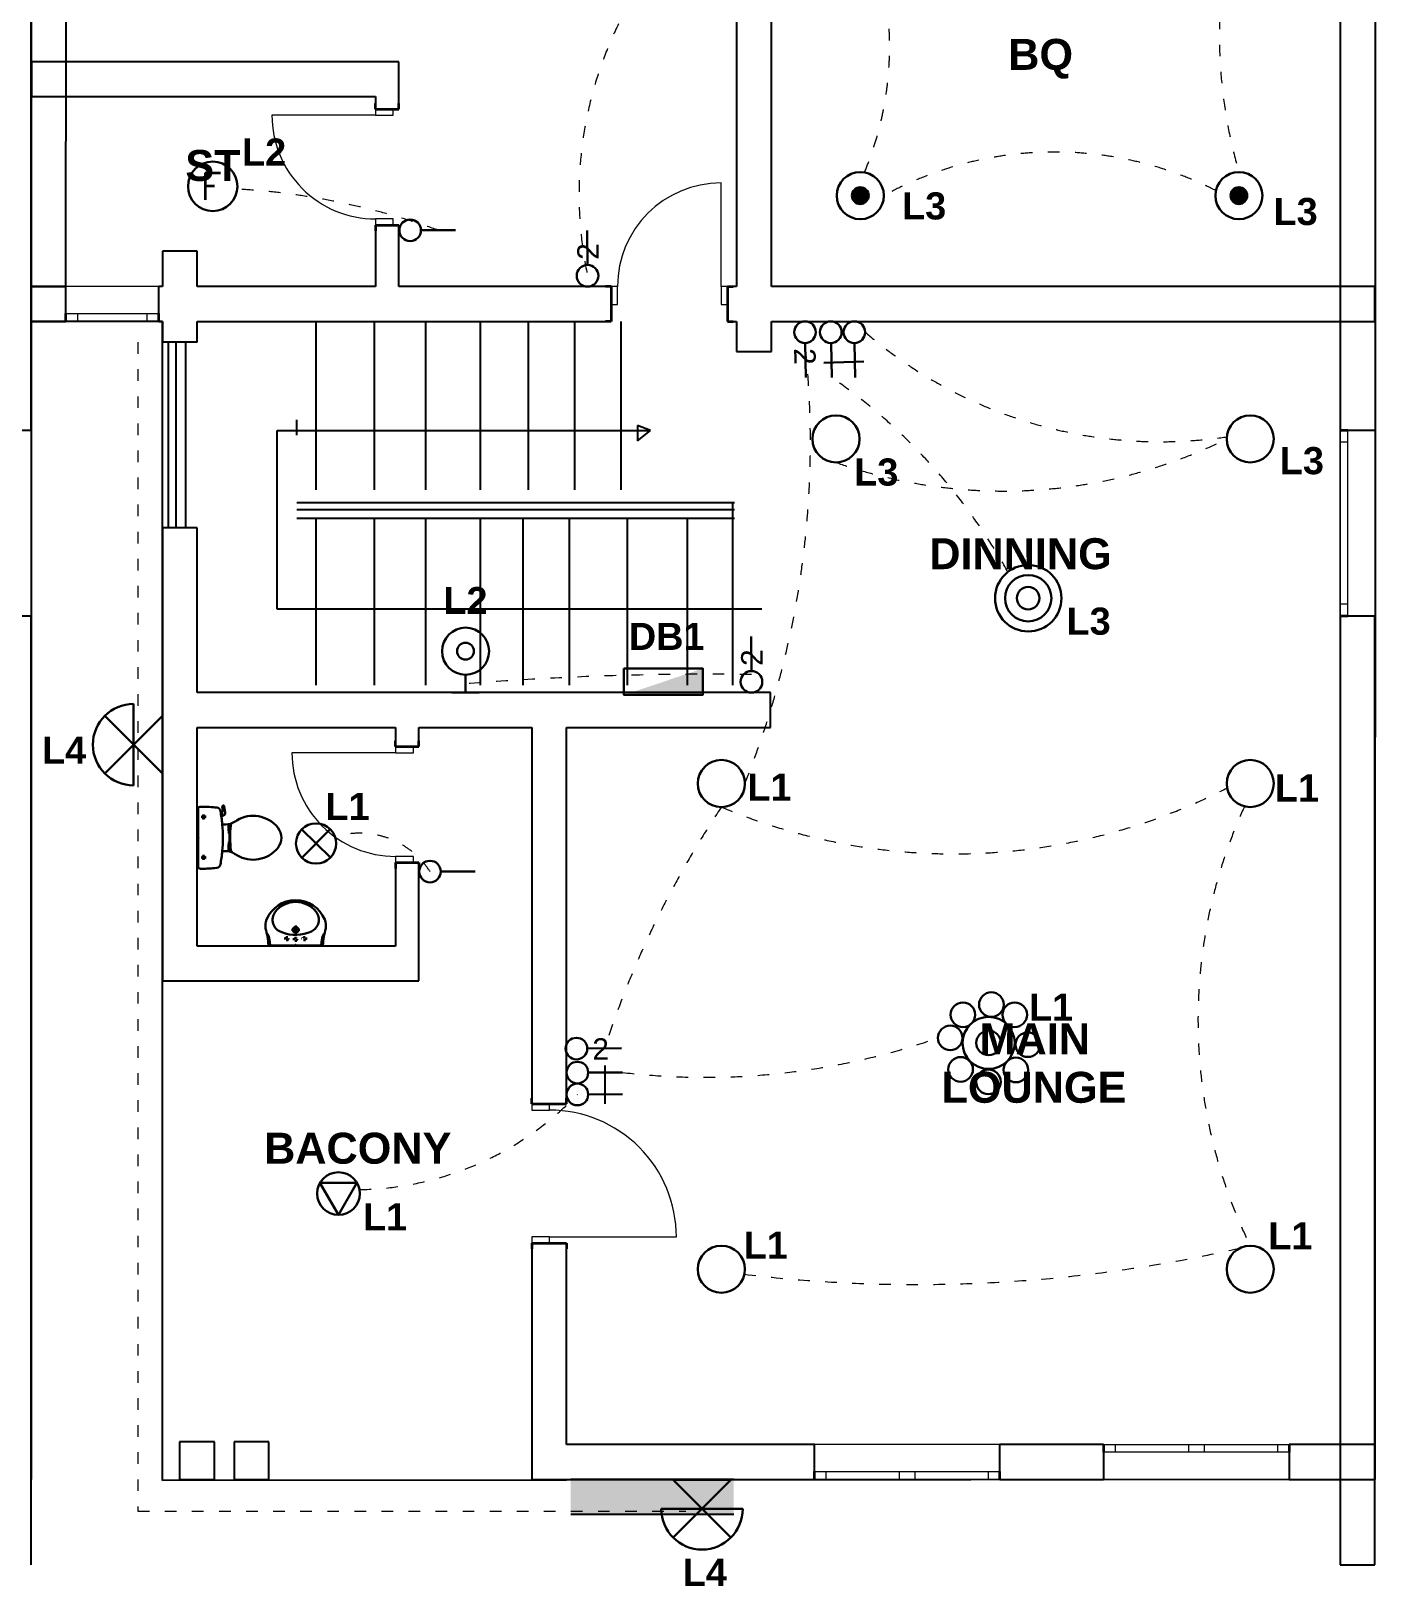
# Model space of a CAD drawing. Header units: inches. Extents: x 23 to 2032867, y 13 to 664695.
# Drawn here: x 103859 to 112546, y 299355 to 309404 of the extents above; entities that cross this region are included whole.
import ezdxf
from ezdxf.enums import TextEntityAlignment as Align

# ---------------------------------------------------------------- set-up
doc = ezdxf.new("R2010")
doc.units = ezdxf.units.IN
doc.header["$MEASUREMENT"] = 0
doc.linetypes.add('DASHED1', pattern=[1, 0.3, -0.4, 0.3])
doc.linetypes.add('Hidden Line', pattern=[391.222223, 282.222223, -109])
for name, color, linetype, lineweight, true_color in [('2D Drafting - General_Pen_No__62', 7, 'Continuous', 20, 0xaaaaaa), ('2D Drafting - General_Pen_No__82', 7, 'Continuous', 20, 0xaaaaaa), ('Annotation - Text_Pen_No__86', 7, 'Continuous', 20, 0x5555ff), ('ARCHICAD Doors_Pen_No__23', 7, 'Continuous', 20, 0xff6600), ('ARCHICAD Doors_Pen_No__3', 7, 'Continuous', 18, 0xff6600), ('ARCHICAD Windows_Pen_No__23', 7, 'Continuous', 20, 0xff6600), ('ARCHICAD Windows_Pen_No__3', 7, 'Continuous', 18, 0xff6600), ('Structural - Bearing_Pen_No__160', 7, 'Continuous', 20, 0xb4a35c), ('Structural - Bearing_Pen_No__89', 7, 'Continuous', 20, 0x71cebe)]:
    doc.layers.add(name, color=color, linetype=linetype, lineweight=lineweight, true_color=true_color)
for name, color, linetype, lineweight in [('ARCHICAD Doors_Pen_No__27', 7, 'Continuous', 35), ('ARCHICAD Windows_Pen_No__27', 7, 'Continuous', 35), ('Building', 8, 'Continuous', 18), ('Structural - Bearing_Pen_No__27', 7, 'Continuous', 35)]:
    doc.layers.add(name, color=color, linetype=linetype, lineweight=lineweight)
for name, color, linetype in [('E-inst', 3, 'Continuous'), ('E-inst.', 3, 'Continuous'), ('E-installation', 3, 'Continuous'), ('E-power', 1, 'Continuous')]:
    doc.layers.add(name, color=color, linetype=linetype)
doc.styles.add('GENERATED_STYLE_2', font='arialbd.ttf')
doc.styles.add('NEW', font='swisseb.ttf', dxfattribs={"width": 0.75})
doc.styles.add('ORIG2', font='ORIG2')
doc.styles.add('USA', font='romans.shx')

msp = doc.modelspace()

# ---------------------------------------------------------------- hatches: boundary and pattern name
at = {"layer": 'E-inst.', "lineweight": 30}
for points in [[(109165.121, 308340.925, -1), (109273.819, 308340.925, -1)], [(111612.741, 308340.925, -1), (111721.439, 308340.925, -1)]]:
    msp.add_hatch(color=256, dxfattribs=at).paths.add_polyline_path(points)
at = {"layer": 'E-power', "linetype": 'Continuous', "lineweight": 30}
h = msp.add_hatch(color=1, dxfattribs=at)
h.dxf.hatch_style = 1
h.paths.add_polyline_path([(107693.876, 305113.749), (108201.508, 305284.458), (108201.508, 305113.749)])
at = {"layer": 'Structural - Bearing_Pen_No__160', "linetype": 'Continuous', "lineweight": 25}
msp.add_hatch(color=8, dxfattribs=at).paths.add_polyline_path([(107347.54, 299818.823), (108401.85, 299818.823), (108401.85, 300043.823), (107347.54, 300043.823)])

# ---------------------------------------------------------------- linework, layer by layer
at = {"linetype": 'Hidden Line'}
msp.add_line((107568.757, 302718.091), (107568.757, 302471.129), dxfattribs=at)
at = {"layer": '2D Drafting - General_Pen_No__62', "color": 8, "linetype": 'Continuous', "lineweight": 25}
for p, q in [((105449.246, 305667.657), (105449.246, 306821.976)), ((105449.246, 306821.976), (107863.154, 306821.976)), ((107863.154, 306821.976), (107778.481, 306855.482)), ((107778.481, 306855.482), (107778.481, 306756.409)), ((107778.481, 306756.409), (107863.154, 306821.976)), ((108582.231, 305667.657), (105449.246, 305667.657))]:
    msp.add_line(p, q, dxfattribs=at)
at = {"layer": '2D Drafting - General_Pen_No__82', "color": 8, "linetype": 'Continuous', "lineweight": 25}
for p, q in [((105702.46, 306438.855), (105702.46, 307528.065)), ((105702.46, 306438.855), (105702.46, 307528.065)), ((106078.363, 306438.855), (106078.363, 307528.065)), ((106078.363, 306438.855), (106078.363, 307528.065)), ((106411.378, 306438.855), (106411.378, 307528.065)), ((106411.378, 306438.855), (106411.378, 307528.065)), ((106763.531, 306438.855), (106763.531, 307528.065)), ((106763.531, 306438.855), (106763.531, 307528.065)), ((107074.051, 306438.855), (107074.051, 307528.065)), ((107074.051, 306438.855), (107074.051, 307528.065)), ((107374.051, 306438.855), (107374.051, 307528.065)), ((107374.051, 306438.855), (107374.051, 307528.065)), ((107674.051, 306438.855), (107674.051, 307528.065)), ((107674.051, 306438.855), (107674.051, 307528.065)), ((104745.416, 307391.226), (104745.416, 306198.654)), ((104745.416, 307391.226), (104745.416, 306198.654)), ((104795.87, 307391.226), (104795.87, 306198.654)), ((104795.87, 307391.226), (104795.87, 306198.654)), ((104857.132, 307397.162), (104857.132, 306190.101)), ((104857.132, 307397.162), (104857.132, 306190.101)), ((105577.537, 306791.912), (105577.537, 306892.285)), ((105577.537, 306791.912), (105577.537, 306892.285)), ((105577.537, 306357.065), (108406.186, 306357.065)), ((105577.537, 306357.065), (108406.186, 306357.065)), ((105577.537, 306312.455), (108405.308, 306312.455)), ((105577.537, 306312.455), (108405.308, 306312.455)), ((108392.685, 306357.065), (108392.685, 305176.421)), ((108392.685, 306357.065), (108392.685, 305176.421)), ((105577.537, 306256.692), (108406.186, 306256.692)), ((105577.537, 306256.692), (108406.186, 306256.692)), ((105702.46, 305176.421), (105702.46, 306256.692)), ((105702.46, 305176.421), (105702.46, 306256.692)), ((106078.363, 305176.421), (106078.363, 306256.692)), ((106078.363, 305176.421), (106078.363, 306256.692)), ((106411.378, 305176.421), (106411.378, 306256.692)), ((106411.378, 305176.421), (106411.378, 306256.692)), ((106763.531, 305176.421), (106763.531, 306256.692)), ((106763.531, 305176.421), (106763.531, 306256.692)), ((107040.375, 305176.421), (107040.375, 306256.692)), ((107040.375, 305176.421), (107040.375, 306256.692)), ((107340.375, 305176.421), (107340.375, 306256.692)), ((107340.375, 305176.421), (107340.375, 306256.692)), ((107714.168, 305176.421), (107714.168, 306256.692)), ((107714.168, 305176.421), (107714.168, 306256.692)), ((108102.951, 305176.421), (108102.951, 306256.692)), ((108102.951, 305176.421), (108102.951, 306256.692))]:
    msp.add_line(p, q, dxfattribs=at)
at = {"layer": 'ARCHICAD Doors_Pen_No__23', "color": 8, "linetype": 'Continuous'}
for p, q in [((106085.771, 308900.182), (106085.771, 308860.182)), ((106200.771, 308900.182), (106085.771, 308900.182)), ((106085.771, 308860.182), (106200.771, 308860.182)), ((106200.771, 308860.182), (106200.771, 308900.182)), ((106200.771, 308190.182), (106085.771, 308190.182)), ((106085.771, 308190.182), (106085.771, 308150.182)), ((106085.771, 308150.182), (106200.771, 308150.182)), ((106200.771, 308150.182), (106200.771, 308190.182)), ((107650.092, 307753.065), (107610.092, 307753.065)), ((107610.092, 307753.065), (107610.092, 307638.065)), ((107650.092, 307638.065), (107650.092, 307753.065)), ((108360.092, 307753.065), (108320.092, 307753.065)), ((108320.092, 307753.065), (108320.092, 307638.065)), ((108360.092, 307638.065), (108360.092, 307753.065)), ((107610.092, 307638.065), (107650.092, 307638.065)), ((108320.092, 307638.065), (108360.092, 307638.065)), ((106215.26, 304779.906), (106215.26, 304739.906)), ((106330.26, 304779.906), (106215.26, 304779.906)), ((106215.26, 304739.906), (106330.26, 304739.906)), ((106330.26, 304739.906), (106330.26, 304779.906)), ((106330.26, 304069.906), (106215.26, 304069.906)), ((106215.26, 304069.906), (106215.26, 304029.906)), ((106215.26, 304029.906), (106330.26, 304029.906)), ((106330.26, 304029.906), (106330.26, 304069.906)), ((107095.618, 302470.211), (107095.618, 302430.211)), ((107210.618, 302470.211), (107095.618, 302470.211)), ((107095.618, 302430.211), (107210.618, 302430.211)), ((107210.618, 302430.211), (107210.618, 302470.211)), ((107210.618, 301610.211), (107095.618, 301610.211)), ((107095.618, 301610.211), (107095.618, 301570.211)), ((107210.618, 301570.211), (107210.618, 301610.211)), ((107095.618, 301570.211), (107210.618, 301570.211))]:
    msp.add_line(p, q, dxfattribs=at)
at = {"layer": 'ARCHICAD Doors_Pen_No__27', "color": 8, "linetype": 'Continuous'}
for p, q in [((106085.771, 308900.182), (106085.771, 308937.182)), ((106235.771, 308900.182), (106235.771, 308937.182)), ((106085.771, 308900.182), (106200.771, 308900.182)), ((106200.771, 308900.182), (106235.771, 308900.182)), ((106085.771, 308150.182), (106200.771, 308150.182)), ((106085.771, 308150.182), (106085.771, 308113.182)), ((106200.771, 308150.182), (106235.771, 308150.182)), ((106235.771, 308150.182), (106235.771, 308113.182)), ((107610.092, 307753.065), (107573.092, 307753.065)), ((107610.092, 307753.065), (107610.092, 307638.065)), ((108360.092, 307753.065), (108360.092, 307638.065)), ((108360.092, 307753.065), (108397.092, 307753.065)), ((107610.092, 307638.065), (107610.092, 307528.065)), ((108360.092, 307638.065), (108360.092, 307528.065)), ((107610.092, 307528.065), (107573.092, 307528.065)), ((108360.092, 307528.065), (108397.092, 307528.065)), ((106215.26, 304779.906), (106215.26, 304816.906)), ((106365.26, 304779.906), (106365.26, 304816.906)), ((106215.26, 304779.906), (106330.26, 304779.906)), ((106330.26, 304779.906), (106365.26, 304779.906)), ((106215.26, 304029.906), (106330.26, 304029.906)), ((106215.26, 304029.906), (106215.26, 303992.906)), ((106330.26, 304029.906), (106365.26, 304029.906)), ((106365.26, 304029.906), (106365.26, 303992.906)), ((107095.618, 302470.211), (107095.618, 302507.211)), ((107320.618, 302470.211), (107320.618, 302507.211)), ((107095.618, 302470.211), (107210.618, 302470.211)), ((107210.618, 302470.211), (107320.618, 302470.211)), ((107095.618, 301570.211), (107210.618, 301570.211)), ((107095.618, 301570.211), (107095.618, 301533.211)), ((107210.618, 301570.211), (107320.618, 301570.211)), ((107320.618, 301570.211), (107320.618, 301533.211))]:
    msp.add_line(p, q, dxfattribs=at)
at = {"layer": 'ARCHICAD Doors_Pen_No__3', "color": 8, "linetype": 'Continuous'}
for p, q in [((106085.771, 308860.182), (105415.771, 308860.182)), ((108320.092, 307753.065), (108320.092, 308423.065)), ((106215.26, 304739.906), (105545.26, 304739.906)), ((107210.618, 301610.211), (108030.618, 301610.211))]:
    msp.add_line(p, q, dxfattribs=at)
for centre, major_axis, start_param, end_param in [((106085.771, 308860.182), (473.762, 473.762), 2.35619449, 3.926990817), ((108320.092, 307753.065), (-473.762, 473.762), -0.785398163, 0.785398163), ((106215.26, 304739.906), (473.762, 473.762), 2.35619449, 3.926990817), ((107210.618, 301610.211), (-579.828, 579.828), 3.926990817, 5.497787144)]:
    msp.add_ellipse(centre, major_axis=major_axis, ratio=1, start_param=start_param, end_param=end_param, dxfattribs=at)
at = {"layer": 'ARCHICAD Windows_Pen_No__23', "color": 8, "linetype": 'Continuous'}
for p, q in [((104084.564, 307578.065), (104159.564, 307578.065)), ((104159.564, 307528.065), (104084.564, 307528.065)), ((104159.564, 307578.065), (104159.564, 307528.065)), ((104609.564, 307528.065), (104609.564, 307578.065)), ((104609.564, 307578.065), (104684.564, 307578.065)), ((104684.564, 307528.065), (104609.564, 307528.065)), ((112321.923, 306824.355), (112321.912, 306749.355)), ((112371.912, 306749.348), (112371.923, 306824.348)), ((112321.912, 306749.355), (112371.912, 306749.348)), ((112321.749, 305699.355), (112321.737, 305624.355)), ((112371.749, 305699.348), (112321.749, 305699.355)), ((112371.737, 305624.348), (112371.749, 305699.348)), ((110792.581, 300268.823), (110867.581, 300268.823)), ((110867.581, 300218.823), (110792.581, 300218.823)), ((110867.581, 300268.823), (110867.581, 300218.823)), ((111342.581, 300218.823), (111342.581, 300268.823)), ((111342.581, 300268.823), (111392.581, 300268.823)), ((111392.581, 300218.823), (111342.581, 300218.823)), ((111392.581, 300268.823), (111442.581, 300268.823)), ((111442.581, 300218.823), (111392.581, 300218.823)), ((111442.581, 300268.823), (111442.581, 300218.823)), ((111917.581, 300218.823), (111917.581, 300268.823)), ((111917.581, 300268.823), (111992.581, 300268.823)), ((111992.581, 300218.823), (111917.581, 300218.823)), ((108922.608, 300093.823), (108997.608, 300093.823)), ((108997.608, 300093.823), (108997.608, 300043.823)), ((109472.608, 300043.823), (109472.608, 300093.823)), ((109472.608, 300093.823), (109522.608, 300093.823)), ((109522.608, 300093.823), (109572.608, 300093.823)), ((109572.608, 300093.823), (109572.608, 300043.823)), ((110047.608, 300043.823), (110047.608, 300093.823)), ((110047.608, 300093.823), (110122.608, 300093.823)), ((108997.608, 300043.823), (108922.608, 300043.823)), ((109522.608, 300043.823), (109472.608, 300043.823)), ((109572.608, 300043.823), (109522.608, 300043.823)), ((110122.608, 300043.823), (110047.608, 300043.823))]:
    msp.add_line(p, q, dxfattribs=at)
at = {"layer": 'ARCHICAD Windows_Pen_No__27', "color": 8, "linetype": 'Continuous'}
for p, q in [((104084.564, 307528.065), (104084.564, 307578.065)), ((104684.564, 307528.065), (104684.564, 307578.065)), ((112321.923, 306824.355), (112371.923, 306824.348)), ((112321.737, 305624.355), (112371.737, 305624.348)), ((110792.581, 300268.823), (110792.581, 300218.823)), ((111992.581, 300268.823), (111992.581, 300218.823)), ((108922.608, 300043.823), (108922.608, 300093.823)), ((110122.608, 300043.823), (110122.608, 300093.823))]:
    msp.add_line(p, q, dxfattribs=at)
at = {"layer": 'ARCHICAD Windows_Pen_No__3', "color": 8, "linetype": 'Continuous'}
for p, q in [((104684.564, 307753.065), (104084.564, 307753.065)), ((104684.564, 307528.065), (104084.564, 307528.065)), ((104159.564, 307578.065), (104609.564, 307578.065)), ((104609.564, 307528.065), (104159.564, 307528.065)), ((103859.719, 305624.32), (103859.905, 306824.32)), ((112321.737, 305624.355), (112321.923, 306824.355)), ((112321.912, 306749.355), (112321.749, 305699.355)), ((112371.749, 305699.348), (112371.912, 306749.348)), ((110122.608, 300268.823), (108922.608, 300268.823)), ((110792.581, 300268.823), (111992.581, 300268.823)), ((110867.581, 300268.823), (111342.581, 300268.823)), ((111342.581, 300218.823), (110867.581, 300218.823)), ((111442.581, 300268.823), (111917.581, 300268.823)), ((111917.581, 300218.823), (111442.581, 300218.823)), ((108997.608, 300093.823), (109472.608, 300093.823)), ((109572.608, 300093.823), (110047.608, 300093.823)), ((110122.608, 300043.823), (108922.608, 300043.823)), ((109472.608, 300043.823), (108997.608, 300043.823)), ((110047.608, 300043.823), (109572.608, 300043.823)), ((110792.581, 300043.823), (111992.581, 300043.823))]:
    msp.add_line(p, q, dxfattribs=at)
at = {"layer": 'Building', "linetype": 'Continuous', "lineweight": 30, "ltscale": 1000}
for p, q in [((105098.966, 304363.515), (105095.277, 304392.62)), ((105098.085, 304396.86), (105102.97, 304398.237)), ((105107.881, 304395.061), (105113.903, 304354.659)), ((104939.369, 304384.098), (104939.369, 303997.318)), ((105092.841, 304354.91), (105084.877, 304353.234)), ((105088.701, 304329.835), (105099.981, 304333.054)), ((105097.119, 304332.237), (105091.949, 304354.723)), ((105118.893, 304277.112), (105095.109, 304277.112)), ((105134.238, 304269.338), (105134.238, 304235.254)), ((105149.402, 304269.338), (105134.238, 304269.338)), ((105134.238, 304243.046), (105147.26, 304243.046)), ((105134.238, 304235.254), (105146.811, 304235.254)), ((105138.366, 304235.254), (105138.366, 304218.252)), ((105138.366, 304218.252), (105142.105, 304218.252)), ((105142.105, 304163.165), (105142.105, 304218.252)), ((105095.109, 304104.305), (105118.893, 304104.305)), ((105134.238, 304112.079), (105134.238, 304146.163)), ((105134.238, 304146.163), (105147.668, 304146.163)), ((105134.238, 304138.37), (105148.268, 304138.37)), ((105150.92, 304112.079), (105134.238, 304112.079)), ((105138.366, 304146.163), (105138.366, 304163.165)), ((105138.366, 304163.165), (105142.105, 304163.165)), ((105393.701, 303495.223), (105745.474, 303495.223)), ((105393.701, 303495.223, -1683.122), (105745.474, 303495.223, -1683.122)), ((105403.815, 303495.223), (105401.939, 303517.57)), ((105403.815, 303495.223, -1683.122), (105401.939, 303517.57, -1683.122)), ((105735.36, 303495.223), (105737.235, 303517.57)), ((105735.36, 303495.223, -1683.122), (105737.235, 303517.57, -1683.122))]:
    msp.add_line(p, q, dxfattribs=at)
at = {"layer": 'Building', "linetype": 'Continuous', "lineweight": 30, "ltscale": 50}
for p, q in [((104990.306, 304325.514), (104958.562, 304325.514)), ((104974.434, 304341.386), (104974.434, 304309.642)), ((104990.443, 304063.695), (104958.425, 304063.695)), ((104974.434, 304079.704), (104974.434, 304047.686)), ((105595.936, 303596.105), (105543.238, 303596.105)), ((105595.936, 303596.105, -1683.122), (105543.238, 303596.105, -1683.122)), ((105569.587, 303568.84), (105569.587, 303623.041)), ((105569.587, 303568.84, -1683.122), (105569.587, 303623.041, -1683.122))]:
    msp.add_line(p, q, dxfattribs=at)
at = {"layer": 'Building', "linetype": 'Continuous', "ltscale": 200}
for p, q in [((104933.035, 304184.375), (104945.702, 304197.042)), ((104945.702, 304197.042), (104933.035, 304197.042)), ((104933.035, 304197.042), (104945.702, 304184.375)), ((104945.702, 304184.375), (104933.035, 304184.375))]:
    msp.add_line(p, q, dxfattribs=at)
at = {"layer": 'Building', "linetype": 'DASHED1', "lineweight": 30, "ltscale": 50}
for p, q in [((105495.793, 303538.908), (105531.173, 303538.908)), ((105495.793, 303538.908, -1683.122), (105531.173, 303538.908, -1683.122)), ((105513.483, 303521.865), (105513.483, 303556.79)), ((105513.483, 303521.865, -1683.122), (105513.483, 303556.79, -1683.122)), ((105551.897, 303534.496), (105587.278, 303534.496)), ((105551.897, 303534.496, -1683.122), (105587.278, 303534.496, -1683.122)), ((105569.587, 303517.453), (105569.587, 303552.378)), ((105569.587, 303517.453, -1683.122), (105569.587, 303552.378, -1683.122)), ((105643.382, 303538.908), (105608.001, 303538.908)), ((105643.382, 303538.908, -1683.122), (105608.001, 303538.908, -1683.122)), ((105625.691, 303521.865), (105625.691, 303556.79)), ((105625.691, 303521.865, -1683.122), (105625.691, 303556.79, -1683.122))]:
    msp.add_line(p, q, dxfattribs=at)
at = {"layer": 'Building', "linetype": 'Continuous', "lineweight": 30, "ltscale": 200}
for p, q in [((105574.148, 303490.663), (105565.027, 303499.783)), ((105565.027, 303499.783), (105565.027, 303490.663)), ((105565.027, 303490.663), (105574.148, 303499.783)), ((105574.148, 303490.663, -1683.122), (105565.027, 303499.783, -1683.122)), ((105565.027, 303499.783, -1683.122), (105565.027, 303490.663, -1683.122)), ((105565.027, 303490.663, -1683.122), (105574.148, 303499.783, -1683.122)), ((105574.148, 303499.783), (105574.148, 303490.663)), ((105574.148, 303499.783, -1683.122), (105574.148, 303490.663, -1683.122))]:
    msp.add_line(p, q, dxfattribs=at)
at = {"layer": 'Building', "linetype": 'Continuous', "lineweight": 30, "ltscale": 50}
for centre in [(104974.434, 304325.514), (104974.434, 304063.695)]:
    msp.add_circle(centre, 9.351, dxfattribs=at)
at = {"layer": 'Building', "linetype": 'Continuous', "lineweight": 30, "ltscale": 1000}
for centre, radius in [((105569.587, 303596.105), 18.608), ((105569.587, 303596.105, -1683.122), 18.608), ((105569.587, 303596.105), 10.99), ((105569.587, 303596.105, -1683.122), 10.99)]:
    msp.add_circle(centre, radius, dxfattribs=at)
at = {"layer": 'Building', "linetype": 'DASHED1', "lineweight": 30, "ltscale": 50}
for centre in [(105513.483, 303538.908), (105513.483, 303538.908, -1683.122), (105569.587, 303534.496), (105569.587, 303534.496, -1683.122), (105625.691, 303538.908), (105625.691, 303538.908, -1683.122)]:
    msp.add_circle(centre, 9.504, dxfattribs=at)
at = {"layer": 'Building', "linetype": 'Continuous', "lineweight": 30, "ltscale": 1000}
for centre, radius, start, end in [((104960.297, 304357.533), 33.819, 88.9808265, 128.2302081), ((104960.898, 303495.24), 896.106, 83.6508475, 90), ((105099.142, 304393.11), 3.896, 105.7397884, 187.2238087), ((105104.027, 304394.487), 3.896, 8.4778948, 105.7397884), ((105057.107, 304359.892), 26.118, 10.7270761, 83.6508475), ((104164.042, 304190.708), 935.068, 5.3019114, 10.7270761), ((105091.235, 304362.535), 7.792, 281.8886154, 7.22379), ((105094.635, 304351.787), 19.481, 285.9271971, 8.4778948), ((105118.893, 304377.678), 100.566, 270.0000019, 303.8429404), ((105370.183, 304002.912), 350.65, 121.0923054, 123.8429316), ((105294.743, 304128.009), 204.567, 39.1208282, 121.0923054), ((104165.982, 304190.888), 933.119, 354.6980974, 5.3019114), ((105867.277, 304197.632), 721.447, 174.3005444, 186.9358206), ((105164.903, 304267.732), 15.584, 127.7817379, 174.3005444), ((105371.838, 304190.708), 105.195, 320.8791806, 39.1208282), ((104164.042, 304190.708), 935.068, 349.2903908, 354.6980974), ((105118.893, 304003.739), 100.566, 56.1570684, 90), ((105166.58, 304112.394), 15.584, 186.9358105, 232.5800181), ((105294.743, 304253.408), 204.567, 238.9077103, 320.8791806), ((104960.297, 304023.884), 33.819, 231.7697938, 271.0191617), ((104960.898, 304886.177), 896.106, 270.0000019, 276.330877), ((105056.79, 304021.867), 26.494, 276.330877, 349.2903908), ((105370.183, 304378.504), 350.65, 236.1570702, 238.9077103), ((105569.592, 303583.977), 203.147, 22.4424723, 158.1531127), ((105569.592, 303583.977, -1683.122), 203.147, 22.4424723, 158.1531127), ((105503.519, 303660.128), 83.628, 141.6817737, 253.2461383), ((105503.519, 303660.128, -1683.122), 83.628, 141.6817737, 253.2461383), ((105569.587, 303607.095), 168.347, 38.53754, 141.4625075), ((105569.587, 303607.095, -1683.122), 168.347, 38.53754, 141.4625075), ((105636.611, 303660.48), 82.661, 295.2174734, 38.537704), ((105636.611, 303660.48, -1683.122), 82.661, 295.2174734, 38.537704), ((105477.82, 303621.783), 103.901, 157.5093438, 189.5474663), ((105477.82, 303621.783, -1683.122), 103.901, 157.5093438, 189.5474663), ((104811.451, 303453.736), 583.726, 4.075602, 14.9730049), ((104811.451, 303453.736, -1683.122), 583.726, 4.075602, 14.9730049), ((105495.326, 303611.215), 124.156, 155.8931025, 156.0931451), ((105495.326, 303611.215, -1683.122), 124.156, 155.8931025, 156.0931451), ((106327.724, 303453.736), 583.726, 165.0270052, 175.9244355), ((106327.724, 303453.736, -1683.122), 583.726, 165.0270052, 175.9244355), ((105661.354, 303621.783), 103.901, 350.4525984, 22.4906661), ((105661.354, 303621.783, -1683.122), 103.901, 350.4525984, 22.4906661), ((105298.038, 303517.57), 103.901, 0.0000006, 30.0992783), ((105298.038, 303517.57, -1683.122), 103.901, 0.0000006, 30.0992783), ((105569.234, 303800.455), 238.006, 247.8276538, 295.5349405), ((105569.234, 303800.455, -1683.122), 238.006, 247.8276538, 295.5349405), ((105841.137, 303517.57), 103.901, 149.9007316, 180.0000094), ((105841.137, 303517.57, -1683.122), 103.901, 149.9007316, 180.0000094)]:
    msp.add_arc(centre, radius, start, end, dxfattribs=at)
at = {"layer": 'E-inst', "color": 3, "lineweight": 30}
for p, q in [((106379.603, 308117.065), (106602.195, 308117.816)), ((107456.029, 307892.964), (107454.695, 308115.554)), ((108863.722, 307388.18), (108868.137, 307165.63)), ((109030.486, 307388.18), (109034.9, 307165.63)), ((109182.673, 307388.18), (109187.087, 307165.63)), ((108984.333, 307260.617), (109243.44, 307267.705)), ((108515.239, 305268.32), (108513.905, 305490.91)), ((105608.314, 304244.486), (105794.247, 304062.486)), ((105610.281, 304060.52), (105792.281, 304246.453)), ((106507.89, 303972.193), (106730.482, 303972.944)), ((107454.264, 302828.358), (107676.853, 302829.693)), ((107460.518, 302672.997), (107683.111, 302673.748)), ((107460.518, 302531.644), (107683.111, 302532.395))]:
    msp.add_line(p, q, dxfattribs=at)
for centre, radius in [((106309.653, 308116.67), 69.951), ((107456.607, 307823.016), 69.951), ((108862.177, 307458.114), 69.951), ((109028.94, 307458.114), 69.951), ((109181.128, 307458.114), 69.951), ((110305.098, 305738.853), 214.678), ((110305.098, 305738.853), 150), ((108515.817, 305198.372), 69.951), ((105701.281, 304153.486), 130.091), ((106437.94, 303971.799), 69.951), ((107384.315, 302827.781), 69.951), ((107390.569, 302672.602), 69.951), ((107390.569, 302531.249), 69.951)]:
    msp.add_circle(centre, radius, dxfattribs=at)
at = {"layer": 'E-inst.', "color": 6, "linetype": 'DASHED1', "lineweight": 20, "ltscale": 250}
for p, q in [((104549.32, 307393.514), (104549.32, 299838.139)), ((104549.32, 299838.139), (108090.947, 299838.139))]:
    msp.add_line(p, q, dxfattribs=at)
at = {"layer": 'E-inst.', "lineweight": 30}
for p, q in [((106667.716, 305244.101), (106667.716, 305128.421)), ((106756.398, 305128.421), (106579.034, 305128.421)), ((104521.759, 304528.648), (104521.759, 305055.518)), ((104708.035, 304605.806), (104335.482, 304978.36)), ((104708.035, 304978.36), (104335.482, 304605.806)), ((104708.035, 304605.806), (104708.035, 304978.36)), ((105846.241, 301752.728), (105726.796, 301959.675)), ((105726.796, 301959.675), (105965.686, 301959.675)), ((105965.686, 301959.675), (105846.241, 301752.728)), ((108382.702, 300039.725), (108010.149, 299667.171)), ((108010.149, 300039.725), (108382.702, 299667.171)), ((108382.702, 300039.725), (108010.149, 300039.725)), ((108459.86, 299853.448), (107932.99, 299853.448))]:
    msp.add_line(p, q, dxfattribs=at)
for centre, radius in [((105033.348, 308400.89), 159.818), ((109219.47, 308340.925), 152.207), ((111667.09, 308340.925), 152.207), ((109219.47, 308340.925), 54.349), ((111667.09, 308340.925), 54.349), ((109062.512, 306768.372), 152.207), ((111740.114, 306768.372), 152.207), ((110305.098, 305738.853), 72.795), ((106667.716, 305396.308), 152.207), ((106667.716, 305396.308), 54.349), ((108321.337, 304541.128), 152.207), ((111740.114, 304541.128), 152.207), ((110066.804, 303112.055), 79.534), ((109882.984, 303046.738), 79.534), ((110218.031, 303046.738), 79.534), ((110049.097, 302864.552), 168.48), ((109800.917, 302897.099), 79.534), ((110049.097, 302864.552), 79.534), ((110302.354, 302853.073), 79.534), ((109868.091, 302693.519), 79.534), ((110047.909, 302613.242, 3298.86), 79.534), ((110225.477, 302689.802), 79.534), ((105846.241, 301890.672), 137.944), ((108321.337, 301401.851), 152.207), ((111740.114, 301401.851), 152.207)]:
    msp.add_circle(centre, radius, dxfattribs=at)
at = {"layer": 'E-inst.', "color": 6, "linetype": 'DASHED1', "lineweight": 20, "ltscale": 250}
for centre, radius, start, end in [((107290.147, 309304.621), 2118.9, 337.4110088, 24.4211665), ((114692.546, 309376.581), 3151.804, 165.1903729, 196.2780805), ((109910.25, 308347.973), 2509.172, 153.8973788, 192.076369), ((110476.005, 306317.47), 2305.191, 63.1150995, 118.6240988), ((104931.459, 303805.366), 4585.394, 70.1177277, 86.7402089), ((111158.537, 309673.632), 2923.511, 229.2730616, 278.457412), ((102953.155, 306744.727), 5943.95, 338.2393714, 6.2144773), ((106910.556, 304098.986), 3730.569, 29.0095057, 55.2886478), ((110144.369, 309692.757), 3261.262, 250.6262231, 296.2719279), ((108235.753, 285059.994), 20187.257, 89.2063411, 94.4549138), ((109823.515, 307968.291), 3881.807, 247.2333562, 297.0810061), ((114721.867, 303012.572), 3319.354, 155.417681, 206.0654088), ((113571.07, 300882.357), 6313.136, 146.2590132, 162.0400515), ((105983.88, 303680.454), 539.493, 32.6860311, 107.2056788), ((108217.817, 307206.262), 4563.946, 263.2718408, 289.2350421), ((105949.761, 303910.855), 1994.803, 270.9197467, 316.2430964), ((109582.156, 310709.734), 9406.549, 263.2098708, 283.2623463)]:
    msp.add_arc(centre, radius, start, end, dxfattribs=at)
at = {"layer": 'E-inst.', "lineweight": 30}
for centre, radius, start, end in [((106667.716, 305396.308), 152.207, 0, 180), ((104521.759, 304792.083), 263.435, 90, 270), ((108196.425, 299853.448), 263.435, 180, 0)]:
    msp.add_arc(centre, radius, start, end, dxfattribs=at)
at = {"layer": 'E-power', "color": 1, "linetype": 'Continuous', "lineweight": 30}
msp.add_lwpolyline([(107691.144, 305285.34), (108201.508, 305285.34), (108201.508, 305113.749), (107691.144, 305113.749)], close=True, dxfattribs=at)
at = {"layer": 'Structural - Bearing_Pen_No__27', "color": 8, "linetype": 'Continuous', "lineweight": 25}
for p, q in [((104084.564, 307753.007), (104085.785, 312493.777)), ((103860.727, 312268.823), (103859.564, 307753.065)), ((103859.905, 306824.32), (103860.75, 312268.823)), ((112322.768, 312268.823), (112321.923, 306824.355)), ((108420.053, 311427.146), (108420.053, 307753.065)), ((108645.053, 307753.065), (108645.053, 310987.359)), ((103860.785, 309206.323), (103860.785, 308981.323)), ((106235.771, 309206.323), (103860.785, 309206.323)), ((106235.771, 308900.182), (106235.771, 309206.323)), ((103860.785, 308981.323), (106085.771, 308981.323)), ((106085.771, 308981.323), (106085.771, 308900.182)), ((106085.771, 308900.182), (106085.771, 308937.182)), ((106235.771, 308900.182), (106235.771, 308937.182)), ((106085.771, 308900.182), (106200.771, 308900.182)), ((106200.771, 308900.182), (106235.771, 308900.182)), ((106085.771, 308150.182), (106085.771, 308113.182)), ((106085.771, 308150.182), (106200.771, 308150.182)), ((106085.771, 308150.182), (106085.771, 307753.065)), ((106200.771, 308150.182), (106235.771, 308150.182)), ((106235.771, 308150.182), (106235.771, 308113.182)), ((106235.771, 307753.065), (106235.771, 308150.182)), ((104708.035, 307981.496), (104708.035, 307753.065)), ((104933.035, 307981.496), (104708.035, 307981.496)), ((104933.035, 307753.065), (104933.035, 307981.496)), ((103859.564, 307753.065), (103859.564, 307528.065)), ((104084.564, 307753.065), (103859.564, 307753.065)), ((103859.564, 307753.065), (104084.564, 307753.007)), ((104084.564, 307578.065), (104084.564, 307753.065)), ((104684.564, 307578.065), (104684.564, 307753.065)), ((104708.035, 307753.065), (104684.564, 307753.065)), ((106085.771, 307753.065), (104933.035, 307753.065)), ((107610.092, 307753.065), (106235.771, 307753.065)), ((107610.092, 307753.065), (107573.092, 307753.065)), ((107610.092, 307753.065), (107610.092, 307638.065)), ((108360.092, 307753.065), (108397.092, 307753.065)), ((108360.092, 307753.065), (108360.092, 307638.065)), ((108420.053, 307753.065), (108360.092, 307753.065)), ((112545.785, 307753.065), (108645.053, 307753.065)), ((112545.785, 307528.065), (112545.785, 307753.065)), ((107610.092, 307638.065), (107610.092, 307528.065)), ((108360.092, 307638.065), (108360.092, 307528.065)), ((103859.564, 307528.065), (104084.564, 307528.065)), ((104084.564, 307528.065), (104084.564, 307578.065)), ((104684.564, 307528.065), (104684.564, 307578.065)), ((104684.564, 307528.065), (104708.035, 307528.065)), ((104708.035, 307528.065), (104708.035, 307393.632)), ((104933.035, 307528.065), (107610.092, 307528.065)), ((104933.035, 307393.632), (104933.035, 307528.065)), ((107610.092, 307528.065), (107573.092, 307528.065)), ((108360.092, 307528.065), (108397.092, 307528.065)), ((108360.092, 307528.065), (108420.053, 307528.065)), ((108420.053, 307528.065), (108420.053, 307333.835)), ((108645.053, 307528.065), (112545.785, 307528.065)), ((108645.053, 307333.835), (108645.053, 307528.065)), ((104933.035, 307393.632), (104708.035, 307393.632)), ((108420.053, 307333.835), (108645.053, 307333.835)), ((103684.905, 306824.348), (103859.905, 306824.32)), ((112321.923, 306824.355), (112371.923, 306824.348)), ((112371.923, 306824.348), (112546.923, 306824.32)), ((104933.035, 306193.632), (104708.035, 306193.632)), ((104708.035, 306193.632), (104708.035, 303265.663)), ((104933.035, 305128.421), (104933.035, 306193.632)), ((103684.719, 305624.348), (103859.719, 305624.32)), ((103858.768, 299492.194), (103859.719, 305624.32)), ((112321.737, 305624.355), (112320.785, 299492.229)), ((112321.737, 305624.355), (112371.737, 305624.348)), ((112371.737, 305624.348), (112546.737, 305624.32)), ((112545.785, 299492.194), (112546.737, 305624.32)), ((108638.781, 305128.421), (104933.035, 305128.421)), ((108638.781, 304903.421), (108638.781, 305128.421)), ((104933.035, 304903.421), (106215.26, 304903.421)), ((104933.035, 303490.663), (104933.035, 304903.421)), ((106215.26, 304903.421), (106215.26, 304779.906)), ((106365.26, 304903.421), (107095.618, 304903.421)), ((106365.26, 304779.906), (106365.26, 304903.421)), ((107095.618, 304903.421), (107095.618, 302470.211)), ((107320.618, 302470.211), (107320.618, 304903.421)), ((107320.618, 304903.421), (108638.781, 304903.421)), ((106215.26, 304779.906), (106215.26, 304816.906)), ((106365.26, 304779.906), (106365.26, 304816.906)), ((106215.26, 304779.906), (106330.26, 304779.906)), ((106330.26, 304779.906), (106365.26, 304779.906)), ((106215.26, 304029.906), (106215.26, 303992.906)), ((106215.26, 304029.906), (106330.26, 304029.906)), ((106215.26, 304029.906), (106215.26, 303490.663)), ((106330.26, 304029.906), (106365.26, 304029.906)), ((106365.26, 304029.906), (106365.26, 303992.906)), ((106365.26, 303265.663), (106365.26, 304029.906)), ((106215.26, 303490.663), (104933.035, 303490.663)), ((104708.035, 303265.663), (106365.26, 303265.663)), ((107095.618, 302470.211), (107095.618, 302507.211)), ((107320.618, 302470.211), (107320.618, 302507.211)), ((107095.618, 302470.211), (107210.618, 302470.211)), ((107210.618, 302470.211), (107320.618, 302470.211)), ((107095.618, 301570.211), (107095.618, 301533.211)), ((107095.618, 301570.211), (107210.618, 301570.211)), ((107095.618, 301570.211), (107095.618, 300043.823)), ((107210.618, 301570.211), (107320.618, 301570.211)), ((107320.618, 301570.211), (107320.618, 301533.211)), ((107320.618, 300268.823), (107320.618, 301570.211)), ((105043.731, 300286.768), (104818.731, 300286.768)), ((104818.731, 300286.768), (104818.731, 300043.823)), ((105043.731, 300043.823), (105043.731, 300286.768)), ((105397.011, 300286.768), (105172.011, 300286.768)), ((105172.011, 300286.768), (105172.011, 300043.823)), ((105397.011, 300043.823), (105397.011, 300286.768)), ((108922.608, 300268.823), (107320.618, 300268.823)), ((108922.608, 300093.823), (108922.608, 300268.823)), ((110122.608, 300093.823), (110122.608, 300268.823)), ((110792.581, 300268.823), (110122.608, 300268.823)), ((110792.581, 300268.823), (110792.581, 300218.823)), ((110792.581, 300218.823), (110792.581, 300043.823)), ((111992.581, 300268.823), (111992.581, 300218.823)), ((112545.785, 300268.823), (111992.581, 300268.823)), ((111992.581, 300218.823), (111992.581, 300043.823)), ((112545.785, 300043.823), (112545.785, 300268.823)), ((108922.608, 300043.823), (108922.608, 300093.823)), ((110122.608, 300043.823), (110122.608, 300093.823)), ((104818.731, 300043.823), (105043.731, 300043.823)), ((105172.011, 300043.823), (105397.011, 300043.823)), ((107095.618, 300043.823), (108922.608, 300043.823)), ((108401.85, 300043.823), (107347.54, 300043.823)), ((110122.608, 300043.823), (110792.581, 300043.823)), ((111992.581, 300043.823), (112545.785, 300043.823)), ((107347.54, 299818.823), (108401.85, 299818.823)), ((112320.785, 299492.229), (112545.785, 299492.194))]:
    msp.add_line(p, q, dxfattribs=at)
at = {"layer": 'Structural - Bearing_Pen_No__89', "color": 8, "linetype": 'Continuous', "lineweight": 25}
for p, q in [((103860.785, 312493.823), (103858.768, 300043.823)), ((103859.564, 307528.065), (103860.785, 312493.823)), ((112547.803, 312493.823), (112545.785, 300043.823)), ((104708.035, 307528.065), (103859.564, 307528.065)), ((104708.035, 300036.437), (104708.035, 307528.065)), ((112545.785, 300043.823), (104708.035, 300036.437))]:
    msp.add_line(p, q, dxfattribs=at)

# ---------------------------------------------------------------- texts
at = {"layer": 'Annotation - Text_Pen_No__86', "color": 8, "linetype": 'Hidden Line', "lineweight": 25, "style": 'GENERATED_STYLE_2'}
for s, p in [('BQ', (110175.798, 309153.622)), ('ST', (104856.08, 308435.857)), ('DINNING', (109665.545, 305926.48)), ('MAIN', (109990.364, 302790.596)), ('LOUNGE', (109744.662, 302477.694)), ('BACONY', (105365.466, 302084.026))]:
    msp.add_text(s, height=200, dxfattribs=at).set_placement(p)
at = {"layer": 'E-inst', "color": 7, "lineweight": 30, "style": 'NEW'}
for s, p in [('L2', (105365.501, 308623.901, -1168.161)), ('L3', (109632.235, 308274.478, -1168.161)), ('L3', (112033.508, 308238.539, -1168.161)), ('L3', (112074.163, 306627.912, -1168.161)), ('L3', (109322.795, 306554.419, -1168.161)), ('L2', (106667.015, 305724.88, -1168.161)), ('L3', (110695.45, 305590.613, -1168.161)), ('L4', (104072.42, 304756.276, -1168.161)), ('L1', (108632.295, 304518.354, -1168.161)), ('L1', (112042.143, 304512.221, -1168.161)), ('L1', (105904.569, 304393.048, -1168.161)), ('L1', (110452.785, 303096.168, -1168.161)), ('L1', (106147.39, 301740.438, -1168.161)), ('L1', (111999.552, 301617.42, -1168.161)), ('L1', (108608.427, 301556.742, -1168.161)), ('L4', (108214.884, 299442.56, -1168.161))]:
    msp.add_text(s, height=175, rotation=360, dxfattribs=at).set_placement(p, align=Align.MIDDLE)
at = {"layer": 'E-inst', "color": 7, "lineweight": 30, "char_height": 138.74777, "width": 5827.10721, "attachment_point": 3, "style": 'ORIG2'}
for insert, rotation in [((107389.397, 308032.937, 13888.51), 90.4731579), ((108932.285, 307249.143, 13888.51), 271.2660221), ((108448.607, 305408.293, 13888.51), 90.4731579), ((107594.237, 302894.991, 13888.51), 0.4731579)]:
    msp.add_mtext('{\\fArial|b0|i0|c0|p34;2}', dxfattribs=dict(at, insert=insert, rotation=rotation))
at = {"layer": 'E-installation', "color": 7, "lineweight": 30, "style": 'USA'}
msp.add_text('F', height=174.96, rotation=360, dxfattribs=at).set_placement((104955.537, 308400.18, 486), align=Align.MIDDLE_LEFT)
at = {"layer": 'E-power', "color": 7, "linetype": 'Continuous', "lineweight": 30, "style": 'NEW'}
msp.add_text('DB1', height=175, dxfattribs=at).set_placement((107967.895, 305492.138, -7439.926), align=Align.MIDDLE)

doc.saveas('drawing.dxf')
